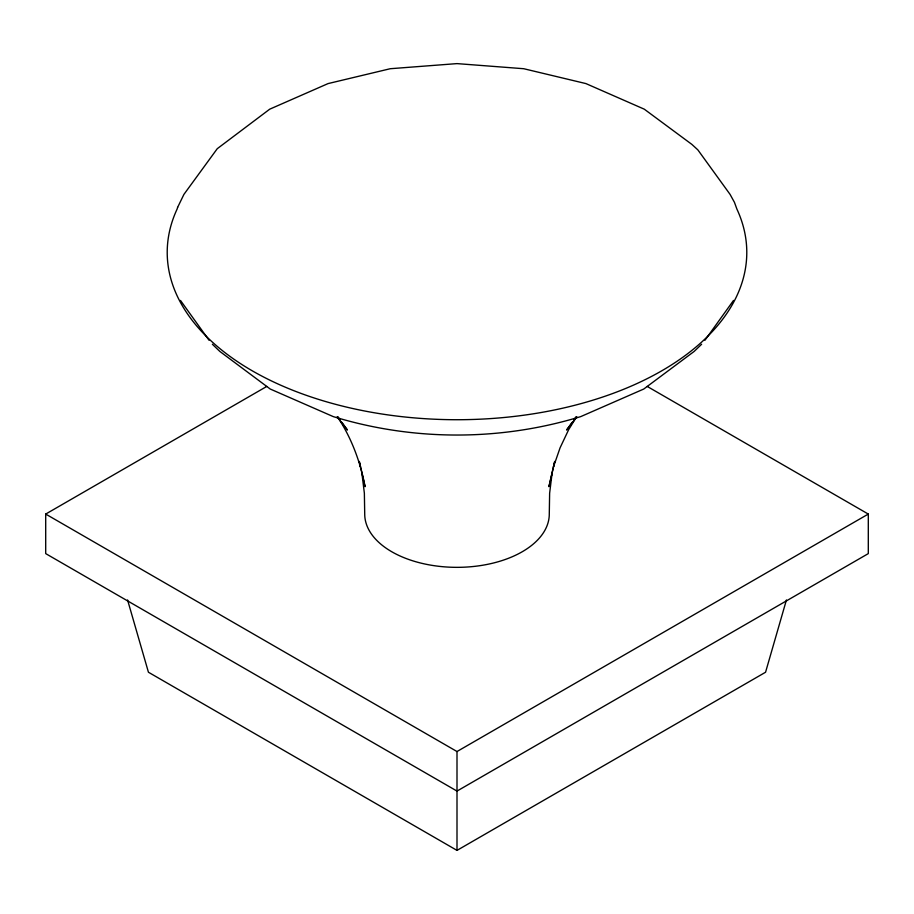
<?xml version="1.0" encoding="UTF-8"?>
<svg xmlns="http://www.w3.org/2000/svg" width="914" height="914" viewBox="0 0 914 914"><rect width="100%" height="100%" fill="white"/><g stroke="black" fill="none" stroke-linecap="round" stroke-linejoin="round"><path stroke-width="1.37" d="M554.684 461.536L552.182 472.469L549.634 493.217L549.28 514.068A92.28 53.275 0 0 1 457 567.343A92.28 53.275 0 0 1 364.72 514.068L364.366 493.217L361.818 472.469L359.316 461.536M552.182 472.469L548.937 486.694L554.718 461.467M786.428 599.972L765.566 672.236L457 850.386L148.434 672.236L127.572 599.972M553.473 466.894L560.076 447.826L568.691 429.614L576.426 416.99M572.13 422.302L566.6 430.014L576.883 416.807M573.706 420.109L576.083 416.795M704.934 340.282L733.531 300.42M701.621 344.247L694.194 351.399L643.776 389.021L580.778 416.59C500.484 441.188 413.516 441.188 333.222 416.59L270.224 389.021L219.806 351.399L212.379 344.247M647.215 386.428L868.3 514.068L868.3 553.61L457 791.078L45.7 553.61L45.7 514.068L266.785 386.428M45.7 514.068L457 751.537L868.3 514.068M337.117 416.807L347.4 430.014L341.87 422.302M337.917 416.795L340.294 420.109M180.469 300.42L209.066 340.282M337.574 416.99C351.524 437.977 360.413 461.993 365.063 486.694L361.818 472.469M359.282 461.467L360.527 466.894M457 751.537L457 850.386M177.624 207.375L177.088 209.112A289.784 167.308 0 0 0 457 419.72A289.784 167.308 0 0 0 736.913 209.112L734.433 202.314L730.069 194.385L697.85 149.873L691.875 144.401L644.279 109.177L585.92 83.585L523.733 68.721L457 63.614L390.267 68.721L328.08 83.585L269.721 109.177L217.258 148.696L183.931 194.385L177.624 207.375"/></g></svg>
